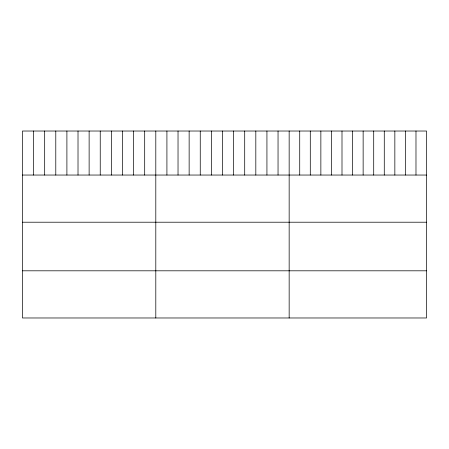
<?xml version="1.0" encoding="UTF-8"?>
<svg xmlns="http://www.w3.org/2000/svg" width="449" height="449" viewBox="0 0 449 449"><rect width="100%" height="100%" fill="white"/><g stroke="black" fill="none" stroke-linecap="round" stroke-linejoin="round"><path stroke-width="0.67" d="M426.55 175.043L426.55 317.976L22.45 317.976L22.45 131.024L426.55 131.024L426.55 175.043L22.45 175.043M22.45 222.21L426.55 222.21M22.45 270.809L426.55 270.809M415.982 131.024L415.982 175.043M405.413 131.024L405.413 175.043M394.845 131.024L394.845 175.043M384.277 131.024L384.277 175.043M373.708 131.024L373.708 175.043M363.14 131.024L363.14 175.043M352.566 131.024L352.566 175.043M341.998 131.024L341.998 175.043M331.429 131.024L331.429 175.043M320.861 131.024L320.861 175.043M310.293 131.024L310.293 175.043M299.724 131.024L299.724 175.043M289.156 131.024L289.156 317.976M278.043 131.024L278.043 175.043M266.931 131.024L266.931 175.043M255.818 131.024L255.818 175.043M244.705 131.024L244.705 175.043M233.592 131.024L233.592 175.043M222.48 131.024L222.48 175.043M211.367 131.024L211.367 175.043M200.254 131.024L200.254 175.043M189.141 131.024L189.141 175.043M178.029 131.024L178.029 175.043M166.916 131.024L166.916 175.043M155.803 131.024L155.803 317.976M144.69 131.024L144.69 175.043M133.578 131.024L133.578 175.043M122.465 131.024L122.465 175.043M111.352 131.024L111.352 175.043M100.239 131.024L100.239 175.043M89.127 131.024L89.127 175.043M78.014 131.024L78.014 175.043M66.901 131.024L66.901 175.043M55.788 131.024L55.788 175.043M44.675 131.024L44.675 175.043M33.563 131.024L33.563 175.043"/></g></svg>
